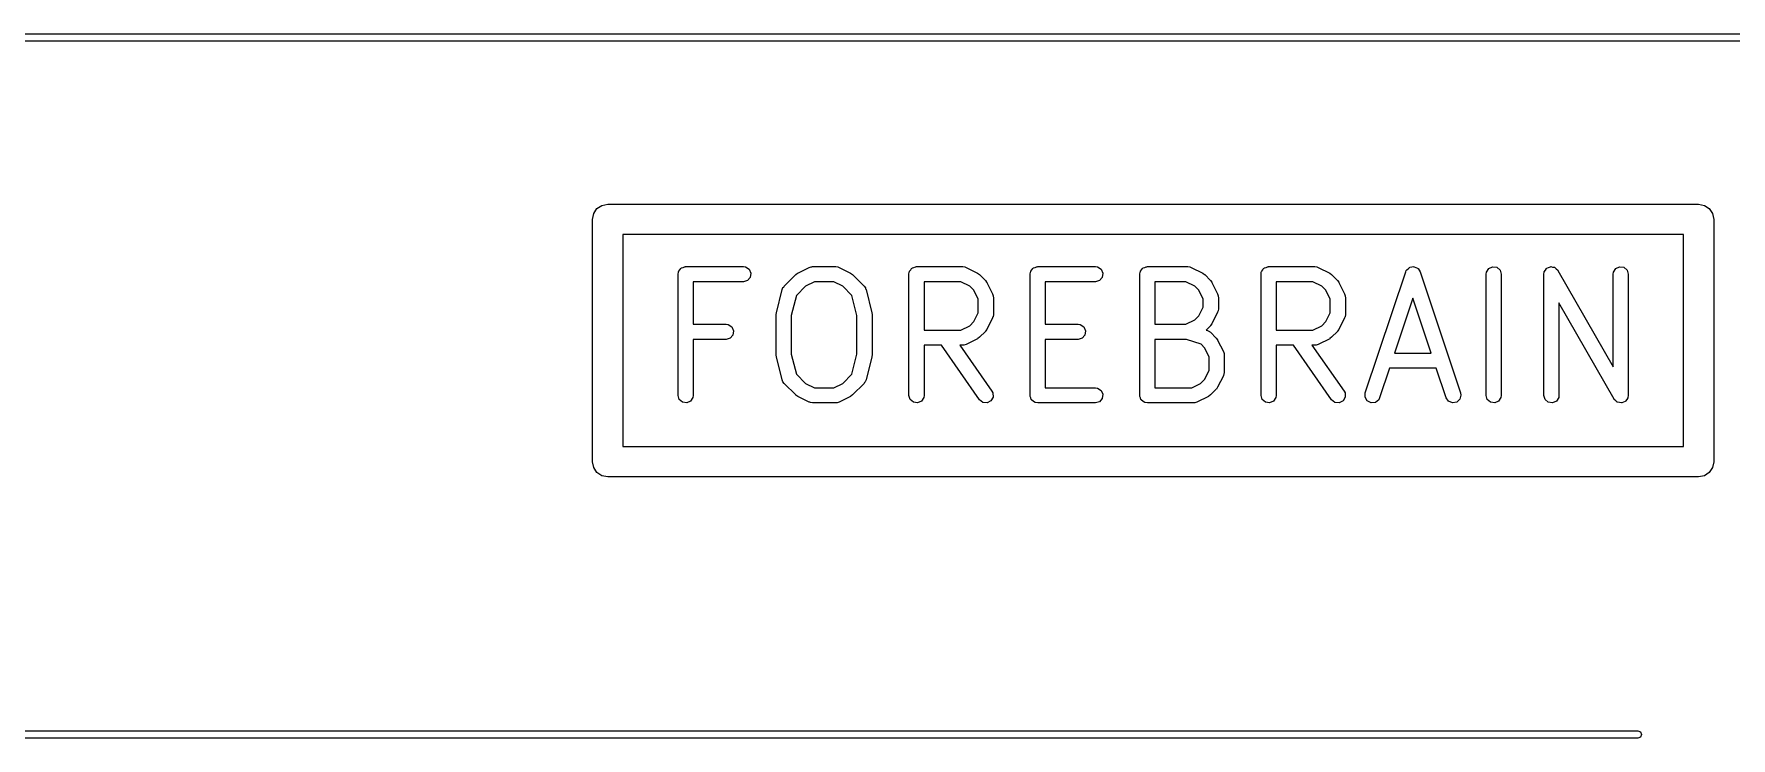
# Model space of a CAD drawing. Extents: x -3.77 to 3.77, y 0.07 to 7.77.
# Drawn here: x -0.727 to 0.375, y 6.553 to 7.01 of the extents above; entities that cross this region are included whole.
import ezdxf

# ---------------------------------------------------------------- set-up
doc = ezdxf.new("R2010")
doc.units = 0
doc.header["$MEASUREMENT"] = 0
doc.layers.add('BLACK', color=7, linetype='CONTINUOUS')

msp = doc.modelspace()

# ---------------------------------------------------------------- linework, layer by layer
at = {"layer": 'BLACK', "linetype": 'CONTINUOUS'}
for p, q in [((-0.846457, 7.01024), (0.846457, 7.01024)), ((0.846457, 7.00551), (-0.846457, 7.00551)), ((-0.364173, 6.88976), (-0.363424, 6.89353)), ((-0.363424, 6.89353), (-0.36129, 6.89672)), ((-0.36129, 6.89672), (-0.358097, 6.89886)), ((-0.358097, 6.89886), (-0.354331, 6.89961)), ((-0.354331, 6.89961), (0.354331, 6.89961)), ((0.354331, 6.89961), (0.358097, 6.89886)), ((0.358097, 6.89886), (0.36129, 6.89672)), ((0.36129, 6.89672), (0.363424, 6.89353)), ((0.363424, 6.89353), (0.364173, 6.88976)), ((-0.364173, 6.73228), (-0.364173, 6.88976)), ((-0.344488, 6.87992), (-0.344488, 6.74213)), ((0.344488, 6.87992), (-0.344488, 6.87992)), ((0.344488, 6.74213), (0.344488, 6.87992)), ((0.364173, 6.88976), (0.364173, 6.73228)), ((-0.307498, 6.85699), (-0.306928, 6.85787)), ((-0.306928, 6.85787), (-0.306604, 6.85802)), ((-0.306604, 6.85802), (-0.306371, 6.85828)), ((-0.306371, 6.85828), (-0.305362, 6.85858)), ((-0.305362, 6.85858), (-0.304405, 6.85902)), ((-0.304405, 6.85902), (-0.304053, 6.85896)), ((-0.304053, 6.85896), (-0.303712, 6.85906)), ((-0.303712, 6.85906), (-0.266217, 6.85906)), ((-0.266217, 6.85906), (-0.264819, 6.85886)), ((-0.264819, 6.85886), (-0.262491, 6.85736)), ((-0.230922, 6.8548), (-0.223423, 6.85854)), ((-0.223423, 6.85854), (-0.222082, 6.85899)), ((-0.222082, 6.85899), (-0.221645, 6.85894)), ((-0.221645, 6.85894), (-0.221222, 6.85906)), ((-0.221222, 6.85906), (-0.206224, 6.85906)), ((-0.206224, 6.85906), (-0.204827, 6.85886)), ((-0.204827, 6.85886), (-0.204457, 6.85862)), ((-0.204457, 6.85862), (-0.204023, 6.85854)), ((-0.204023, 6.85854), (-0.196524, 6.8548)), ((-0.157516, 6.85699), (-0.156946, 6.85787)), ((-0.156946, 6.85787), (-0.156623, 6.85802)), ((-0.156623, 6.85802), (-0.156389, 6.85828)), ((-0.156389, 6.85828), (-0.155381, 6.85858)), ((-0.155381, 6.85858), (-0.154424, 6.85902)), ((-0.154424, 6.85902), (-0.154072, 6.85896)), ((-0.154072, 6.85896), (-0.153731, 6.85906)), ((-0.153731, 6.85906), (-0.123735, 6.85906)), ((-0.123735, 6.85906), (-0.122337, 6.85886)), ((-0.122337, 6.85886), (-0.121967, 6.85862)), ((-0.121967, 6.85862), (-0.121534, 6.85854)), ((-0.121534, 6.85854), (-0.114035, 6.8548)), ((-0.078776, 6.85699), (-0.078206, 6.85787)), ((-0.078206, 6.85787), (-0.077882, 6.85802)), ((-0.077882, 6.85802), (-0.077649, 6.85828)), ((-0.077649, 6.85828), (-0.076641, 6.85858)), ((-0.076641, 6.85858), (-0.075684, 6.85902)), ((-0.075684, 6.85902), (-0.075332, 6.85896)), ((-0.075332, 6.85896), (-0.074991, 6.85906)), ((-0.074991, 6.85906), (-0.037495, 6.85906)), ((-0.037495, 6.85906), (-0.036098, 6.85886)), ((-0.036098, 6.85886), (-0.03377, 6.85736)), ((-0.007535, 6.85699), (-0.006965, 6.85787)), ((-0.006965, 6.85787), (-0.006641, 6.85802)), ((-0.006641, 6.85802), (-0.006408, 6.85828)), ((-0.006408, 6.85828), (-0.0054, 6.85858)), ((-0.0054, 6.85858), (-0.004443, 6.85902)), ((-0.004443, 6.85902), (-0.004091, 6.85896)), ((-0.004091, 6.85896), (-0.00375, 6.85906)), ((-0.00375, 6.85906), (0.022497, 6.85906)), ((0.022497, 6.85906), (0.023895, 6.85886)), ((0.023895, 6.85886), (0.024265, 6.85862)), ((0.024265, 6.85862), (0.024698, 6.85854)), ((0.024698, 6.85854), (0.032197, 6.8548)), ((0.071205, 6.85699), (0.071775, 6.85787)), ((0.071775, 6.85787), (0.072099, 6.85802)), ((0.072099, 6.85802), (0.072332, 6.85828)), ((0.072332, 6.85828), (0.07334, 6.85858)), ((0.07334, 6.85858), (0.074297, 6.85902)), ((0.074297, 6.85902), (0.074649, 6.85896)), ((0.074649, 6.85896), (0.074991, 6.85906)), ((0.074991, 6.85906), (0.104987, 6.85906)), ((0.104987, 6.85906), (0.106385, 6.85886)), ((0.106385, 6.85886), (0.106754, 6.85862)), ((0.106754, 6.85862), (0.107188, 6.85854)), ((0.107188, 6.85854), (0.114687, 6.8548)), ((0.164694, 6.85696), (0.165641, 6.85772)), ((0.165641, 6.85772), (0.16653, 6.85855)), ((0.16653, 6.85855), (0.166712, 6.85858)), ((0.166712, 6.85858), (0.166856, 6.85869)), ((0.166856, 6.85869), (0.168063, 6.85882)), ((0.168063, 6.85882), (0.169257, 6.85904)), ((0.169257, 6.85904), (0.169428, 6.85897)), ((0.169428, 6.85897), (0.169612, 6.85898)), ((0.169612, 6.85898), (0.170696, 6.85844)), ((0.170696, 6.85844), (0.171817, 6.85798)), ((0.171817, 6.85798), (0.171922, 6.85782)), ((0.171922, 6.85782), (0.172087, 6.85774)), ((0.172087, 6.85774), (0.172706, 6.8567)), ((0.216504, 6.85554), (0.218007, 6.85787)), ((0.218007, 6.85787), (0.220529, 6.85902)), ((0.220529, 6.85902), (0.223271, 6.85862)), ((0.223271, 6.85862), (0.225364, 6.8568)), ((0.254817, 6.85681), (0.255502, 6.85787)), ((0.255502, 6.85787), (0.255621, 6.85792)), ((0.255621, 6.85792), (0.255698, 6.85803)), ((0.255698, 6.85803), (0.256874, 6.85849)), ((0.256874, 6.85849), (0.258024, 6.85902)), ((0.258024, 6.85902), (0.258154, 6.859)), ((0.258154, 6.859), (0.258276, 6.85904)), ((0.258276, 6.85904), (0.259516, 6.8588)), ((0.259516, 6.8588), (0.260766, 6.85862)), ((0.260766, 6.85862), (0.260865, 6.85853)), ((0.260865, 6.85853), (0.260994, 6.85851)), ((0.260994, 6.85851), (0.261904, 6.85763)), ((0.261904, 6.85763), (0.262859, 6.8568)), ((0.298993, 6.85554), (0.300496, 6.85787)), ((0.300496, 6.85787), (0.303019, 6.85902)), ((0.303019, 6.85902), (0.305761, 6.85862)), ((0.305761, 6.85862), (0.307853, 6.8568)), ((-0.308633, 6.85414), (-0.308431, 6.85554)), ((-0.308633, 6.7754), (-0.308633, 6.85414)), ((-0.308431, 6.85554), (-0.308238, 6.85584)), ((-0.308238, 6.85584), (-0.308187, 6.85619)), ((-0.308187, 6.85619), (-0.307498, 6.85699)), ((-0.266217, 6.84922), (-0.298791, 6.84922)), ((-0.298791, 6.84922), (-0.298791, 6.82157)), ((-0.263558, 6.85), (-0.266217, 6.84922)), ((-0.261742, 6.85209), (-0.263558, 6.85)), ((-0.262491, 6.85736), (-0.261345, 6.85484)), ((-0.261345, 6.85484), (-0.261742, 6.85209)), ((-0.2397, 6.84637), (-0.232201, 6.85387)), ((-0.232201, 6.85387), (-0.23107, 6.85472)), ((-0.23107, 6.85472), (-0.230985, 6.85474)), ((-0.230985, 6.85474), (-0.230922, 6.8548)), ((-0.220061, 6.84922), (-0.225806, 6.84635)), ((-0.207386, 6.84922), (-0.220061, 6.84922)), ((-0.20164, 6.84635), (-0.207386, 6.84922)), ((-0.196524, 6.8548), (-0.195365, 6.85399)), ((-0.195365, 6.85399), (-0.195321, 6.85391)), ((-0.195321, 6.85391), (-0.195245, 6.85387)), ((-0.195245, 6.85387), (-0.187746, 6.84637)), ((-0.158652, 6.85414), (-0.158449, 6.85554)), ((-0.158652, 6.7754), (-0.158652, 6.85414)), ((-0.158449, 6.85554), (-0.158256, 6.85584)), ((-0.158256, 6.85584), (-0.158205, 6.85619)), ((-0.158205, 6.85619), (-0.157516, 6.85699)), ((-0.14881, 6.84922), (-0.14881, 6.81782)), ((-0.124896, 6.84922), (-0.14881, 6.84922)), ((-0.119151, 6.84635), (-0.124896, 6.84922)), ((-0.114035, 6.8548), (-0.112875, 6.85399)), ((-0.112875, 6.85399), (-0.112831, 6.85391)), ((-0.112831, 6.85391), (-0.112756, 6.85387)), ((-0.112756, 6.85387), (-0.109006, 6.85012)), ((-0.109006, 6.85012), (-0.108161, 6.84899)), ((-0.108161, 6.84899), (-0.108143, 6.84891)), ((-0.108143, 6.84891), (-0.108084, 6.84885)), ((-0.108084, 6.84885), (-0.104335, 6.84135)), ((-0.079912, 6.85414), (-0.079709, 6.85554)), ((-0.079912, 6.7754), (-0.079912, 6.85414)), ((-0.079709, 6.85554), (-0.079516, 6.85584)), ((-0.079516, 6.85584), (-0.079465, 6.85619)), ((-0.079465, 6.85619), (-0.078776, 6.85699)), ((-0.037495, 6.84922), (-0.070069, 6.84922)), ((-0.070069, 6.84922), (-0.070069, 6.82157)), ((-0.034837, 6.85), (-0.037495, 6.84922)), ((-0.033021, 6.85209), (-0.034837, 6.85)), ((-0.03377, 6.85736), (-0.032623, 6.85484)), ((-0.032623, 6.85484), (-0.033021, 6.85209)), ((-0.008671, 6.85414), (-0.008468, 6.85554)), ((-0.008671, 6.7754), (-0.008671, 6.85414)), ((-0.008468, 6.85554), (-0.008275, 6.85584)), ((-0.008275, 6.85584), (-0.008224, 6.85619)), ((-0.008224, 6.85619), (-0.007535, 6.85699)), ((0.001172, 6.84922), (0.001172, 6.82157)), ((0.021335, 6.84922), (0.001172, 6.84922)), ((0.027081, 6.84635), (0.021335, 6.84922)), ((0.032197, 6.8548), (0.033357, 6.85399)), ((0.033357, 6.85399), (0.0334, 6.85391)), ((0.0334, 6.85391), (0.033476, 6.85387)), ((0.033476, 6.85387), (0.037226, 6.85012)), ((0.037226, 6.85012), (0.038071, 6.84899)), ((0.038071, 6.84899), (0.038089, 6.84891)), ((0.038089, 6.84891), (0.038147, 6.84885)), ((0.038147, 6.84885), (0.041897, 6.84135)), ((0.070069, 6.85414), (0.070272, 6.85554)), ((0.070069, 6.7754), (0.070069, 6.85414)), ((0.070272, 6.85554), (0.070465, 6.85584)), ((0.070465, 6.85584), (0.070516, 6.85619)), ((0.070516, 6.85619), (0.071205, 6.85699)), ((0.079912, 6.84922), (0.079912, 6.81782)), ((0.103825, 6.84922), (0.079912, 6.84922)), ((0.109571, 6.84635), (0.103825, 6.84922)), ((0.114687, 6.8548), (0.115846, 6.85399)), ((0.115846, 6.85399), (0.11589, 6.85391)), ((0.11589, 6.85391), (0.115966, 6.85387)), ((0.115966, 6.85387), (0.119715, 6.85012)), ((0.119715, 6.85012), (0.12056, 6.84899)), ((0.12056, 6.84899), (0.120578, 6.84891)), ((0.120578, 6.84891), (0.120637, 6.84885)), ((0.120637, 6.84885), (0.124387, 6.84135)), ((0.137813, 6.77696), (0.16406, 6.8557)), ((0.16406, 6.8557), (0.164455, 6.85649)), ((0.164455, 6.85649), (0.1645, 6.85666)), ((0.1645, 6.85666), (0.164581, 6.85674)), ((0.164581, 6.85674), (0.164694, 6.85696)), ((0.172706, 6.8567), (0.173398, 6.8557)), ((0.173398, 6.8557), (0.199644, 6.77696)), ((0.216301, 6.85414), (0.216504, 6.85554)), ((0.216301, 6.7754), (0.216301, 6.85414)), ((0.225364, 6.8568), (0.226144, 6.85414)), ((0.226144, 6.85414), (0.226144, 6.7754)), ((0.253796, 6.85414), (0.253999, 6.85554)), ((0.253796, 6.7754), (0.253796, 6.85414)), ((0.253999, 6.85554), (0.25407, 6.85565)), ((0.25407, 6.85565), (0.254077, 6.85578)), ((0.254077, 6.85578), (0.254817, 6.85681)), ((0.262859, 6.8568), (0.262896, 6.85668)), ((0.262896, 6.85668), (0.26299, 6.85658)), ((0.26299, 6.85658), (0.298791, 6.79393)), ((0.298791, 6.85414), (0.298993, 6.85554)), ((0.298791, 6.79393), (0.298791, 6.85414)), ((0.307853, 6.8568), (0.308633, 6.85414)), ((0.308633, 6.85414), (0.308633, 6.7754)), ((-0.244744, 6.82909), (-0.240995, 6.84409)), ((-0.240995, 6.84409), (-0.240459, 6.8454)), ((-0.240459, 6.8454), (-0.240001, 6.84582)), ((-0.240001, 6.84582), (-0.2397, 6.84637)), ((-0.231777, 6.84038), (-0.235049, 6.82729)), ((-0.225806, 6.84635), (-0.231777, 6.84038)), ((-0.19567, 6.84038), (-0.20164, 6.84635)), ((-0.192398, 6.82729), (-0.19567, 6.84038)), ((-0.187746, 6.84637), (-0.186901, 6.84524)), ((-0.186901, 6.84524), (-0.186769, 6.84463)), ((-0.186769, 6.84463), (-0.186452, 6.84409)), ((-0.186452, 6.84409), (-0.182702, 6.82909)), ((-0.116531, 6.84373), (-0.119151, 6.84635)), ((-0.113658, 6.83798), (-0.116531, 6.84373)), ((-0.113658, 6.82906), (-0.113658, 6.83798)), ((-0.104335, 6.84135), (-0.103891, 6.84001)), ((-0.103891, 6.84001), (-0.103939, 6.83957)), ((-0.103939, 6.83957), (-0.103815, 6.83915)), ((-0.103815, 6.83915), (-0.103815, 6.8279)), ((0.029701, 6.84373), (0.027081, 6.84635)), ((0.032574, 6.83798), (0.029701, 6.84373)), ((0.032574, 6.83281), (0.032574, 6.83798)), ((0.041897, 6.84135), (0.042341, 6.84001)), ((0.042341, 6.84001), (0.042293, 6.83957)), ((0.042293, 6.83957), (0.042417, 6.83915)), ((0.042417, 6.83915), (0.042417, 6.83165)), ((0.112191, 6.84373), (0.109571, 6.84635)), ((0.115064, 6.83798), (0.112191, 6.84373)), ((0.115064, 6.82906), (0.115064, 6.83798)), ((0.124387, 6.84135), (0.124831, 6.84001)), ((0.124831, 6.84001), (0.124782, 6.83957)), ((0.124782, 6.83957), (0.124906, 6.83915)), ((0.124906, 6.83915), (0.124906, 6.8279)), ((0.168729, 6.83858), (0.156809, 6.80282)), ((0.180649, 6.80282), (0.168729, 6.83858)), ((0.299439, 6.77296), (0.263639, 6.83561)), ((0.263639, 6.83561), (0.263639, 6.7754)), ((-0.244891, 6.8279), (-0.244739, 6.82895)), ((-0.244891, 6.80165), (-0.244891, 6.8279)), ((-0.244739, 6.82895), (-0.244744, 6.82909)), ((-0.235049, 6.82729), (-0.235049, 6.80226)), ((-0.192398, 6.80226), (-0.192398, 6.82729)), ((-0.182702, 6.82909), (-0.182595, 6.82803)), ((-0.182595, 6.82803), (-0.182555, 6.8279)), ((-0.182555, 6.8279), (-0.182555, 6.80165)), ((-0.116531, 6.82331), (-0.113658, 6.82906)), ((-0.104335, 6.8257), (-0.108084, 6.8182)), ((-0.104257, 6.82613), (-0.104335, 6.8257)), ((-0.104018, 6.8265), (-0.104257, 6.82613)), ((-0.103815, 6.8279), (-0.104018, 6.8265)), ((0.021335, 6.82157), (0.027081, 6.82444)), ((0.027081, 6.82444), (0.029701, 6.82706)), ((0.029701, 6.82706), (0.032574, 6.83281)), ((0.041897, 6.82945), (0.038147, 6.82195)), ((0.041975, 6.82988), (0.041897, 6.82945)), ((0.042214, 6.83025), (0.041975, 6.82988)), ((0.042417, 6.83165), (0.042214, 6.83025)), ((0.112191, 6.82331), (0.115064, 6.82906)), ((0.124387, 6.8257), (0.120637, 6.8182)), ((0.124465, 6.82613), (0.124387, 6.8257)), ((0.124704, 6.8265), (0.124465, 6.82613)), ((0.124906, 6.8279), (0.124704, 6.8265)), ((-0.298791, 6.82157), (-0.277465, 6.82157)), ((-0.277465, 6.82157), (-0.276068, 6.82137)), ((-0.276068, 6.82137), (-0.27374, 6.81986)), ((-0.272991, 6.8146), (-0.274807, 6.81251)), ((-0.27374, 6.81986), (-0.272593, 6.81734)), ((-0.272593, 6.81734), (-0.272991, 6.8146)), ((-0.14881, 6.81782), (-0.124896, 6.81782)), ((-0.124896, 6.81782), (-0.119151, 6.82069)), ((-0.119151, 6.82069), (-0.116531, 6.82331)), ((-0.109006, 6.81692), (-0.112756, 6.81317)), ((-0.108965, 6.81699), (-0.109006, 6.81692)), ((-0.108891, 6.81704), (-0.108965, 6.81699)), ((-0.108084, 6.8182), (-0.108891, 6.81704)), ((-0.070069, 6.82157), (-0.048744, 6.82157)), ((-0.048744, 6.82157), (-0.047346, 6.82137)), ((-0.047346, 6.82137), (-0.045019, 6.81986)), ((-0.044269, 6.8146), (-0.046085, 6.81251)), ((-0.045019, 6.81986), (-0.043872, 6.81734)), ((-0.043872, 6.81734), (-0.044269, 6.8146)), ((0.001172, 6.82157), (0.021335, 6.82157)), ((0.037226, 6.82067), (0.03442, 6.81786)), ((0.03442, 6.81786), (0.035302, 6.81757)), ((0.035302, 6.81757), (0.036564, 6.81693)), ((0.036564, 6.81693), (0.036839, 6.81659)), ((0.036839, 6.81659), (0.037226, 6.81638)), ((0.037267, 6.82074), (0.037226, 6.82067)), ((0.037226, 6.81638), (0.040975, 6.81263)), ((0.037341, 6.82079), (0.037267, 6.82074)), ((0.038147, 6.82195), (0.037341, 6.82079)), ((0.079912, 6.81782), (0.103825, 6.81782)), ((0.103825, 6.81782), (0.109571, 6.82069)), ((0.109571, 6.82069), (0.112191, 6.82331)), ((0.119715, 6.81692), (0.115966, 6.81317)), ((0.119757, 6.81699), (0.119715, 6.81692)), ((0.119831, 6.81704), (0.119757, 6.81699)), ((0.120637, 6.8182), (0.119831, 6.81704)), ((-0.277465, 6.81173), (-0.298791, 6.81173)), ((-0.298791, 6.81173), (-0.298791, 6.7754)), ((-0.274807, 6.81251), (-0.277465, 6.81173)), ((-0.137545, 6.80798), (-0.14881, 6.80798)), ((-0.14881, 6.80798), (-0.14881, 6.7754)), ((-0.112768, 6.77258), (-0.137545, 6.80798)), ((-0.123735, 6.80798), (-0.125531, 6.80798)), ((-0.125531, 6.80798), (-0.104705, 6.77823)), ((-0.123312, 6.8081), (-0.123735, 6.80798)), ((-0.122875, 6.80805), (-0.123312, 6.8081)), ((-0.121534, 6.8085), (-0.122875, 6.80805)), ((-0.114035, 6.81225), (-0.121534, 6.8085)), ((-0.113971, 6.8123), (-0.114035, 6.81225)), ((-0.113887, 6.81232), (-0.113971, 6.8123)), ((-0.112756, 6.81317), (-0.113887, 6.81232)), ((-0.048744, 6.81173), (-0.070069, 6.81173)), ((-0.070069, 6.81173), (-0.070069, 6.78032)), ((-0.046085, 6.81251), (-0.048744, 6.81173)), ((0.001172, 6.81173), (0.001172, 6.78032)), ((0.021699, 6.81173), (0.001172, 6.81173)), ((0.031087, 6.8086), (0.021699, 6.81173)), ((0.033451, 6.80623), (0.031087, 6.8086)), ((0.036324, 6.80049), (0.033451, 6.80623)), ((0.040975, 6.81263), (0.04182, 6.8115)), ((0.04182, 6.8115), (0.041838, 6.81141)), ((0.041838, 6.81141), (0.041897, 6.81135)), ((0.041897, 6.81135), (0.045646, 6.80385)), ((0.045646, 6.80385), (0.04609, 6.80251)), ((0.04609, 6.80251), (0.046042, 6.80207)), ((0.091176, 6.80798), (0.079912, 6.80798)), ((0.079912, 6.80798), (0.079912, 6.7754)), ((0.115953, 6.77258), (0.091176, 6.80798)), ((0.104987, 6.80798), (0.10319, 6.80798)), ((0.10319, 6.80798), (0.124017, 6.77823)), ((0.105409, 6.8081), (0.104987, 6.80798)), ((0.105847, 6.80805), (0.105409, 6.8081)), ((0.107188, 6.8085), (0.105847, 6.80805)), ((0.114687, 6.81225), (0.107188, 6.8085)), ((0.11475, 6.8123), (0.114687, 6.81225)), ((0.114834, 6.81232), (0.11475, 6.8123)), ((0.115966, 6.81317), (0.114834, 6.81232)), ((0.156809, 6.80282), (0.180649, 6.80282)), ((-0.244852, 6.80151), (-0.244891, 6.80165)), ((-0.244744, 6.80046), (-0.244852, 6.80151)), ((-0.240995, 6.78546), (-0.244744, 6.80046)), ((-0.235049, 6.80226), (-0.231777, 6.78917)), ((-0.19567, 6.78917), (-0.192398, 6.80226)), ((-0.182702, 6.80046), (-0.186452, 6.78546)), ((-0.182555, 6.80165), (-0.182708, 6.8006)), ((-0.182708, 6.8006), (-0.182702, 6.80046)), ((0.033451, 6.78582), (0.036324, 6.79156)), ((0.036324, 6.79156), (0.036324, 6.80049)), ((0.046042, 6.80207), (0.046166, 6.80165)), ((0.046166, 6.80165), (0.046166, 6.7904)), ((0.153528, 6.79298), (0.147151, 6.77385)), ((0.18393, 6.79298), (0.153528, 6.79298)), ((0.190307, 6.77385), (0.18393, 6.79298)), ((-0.240677, 6.78492), (-0.240995, 6.78546)), ((-0.240545, 6.7843), (-0.240677, 6.78492)), ((-0.2397, 6.78317), (-0.240545, 6.7843)), ((-0.232201, 6.77567), (-0.2397, 6.78317)), ((-0.231777, 6.78917), (-0.225806, 6.7832)), ((-0.225806, 6.7832), (-0.220061, 6.78032)), ((-0.220061, 6.78032), (-0.207386, 6.78032)), ((-0.207386, 6.78032), (-0.20164, 6.7832)), ((-0.20164, 6.7832), (-0.19567, 6.78917)), ((-0.187746, 6.78317), (-0.195245, 6.77567)), ((-0.187445, 6.78372), (-0.187746, 6.78317)), ((-0.186987, 6.78415), (-0.187445, 6.78372)), ((-0.186452, 6.78546), (-0.186987, 6.78415)), ((-0.070069, 6.78032), (-0.037495, 6.78032)), ((-0.037495, 6.78032), (-0.036098, 6.78012)), ((0.001172, 6.78032), (0.025085, 6.78032)), ((0.025085, 6.78032), (0.030831, 6.7832)), ((0.030831, 6.7832), (0.033451, 6.78582)), ((0.041897, 6.7807), (0.041091, 6.77954)), ((0.045646, 6.7882), (0.041897, 6.7807)), ((0.045725, 6.78863), (0.045646, 6.7882)), ((0.045963, 6.789), (0.045725, 6.78863)), ((0.046166, 6.7904), (0.045963, 6.789)), ((-0.307853, 6.77274), (-0.308633, 6.7754)), ((-0.305761, 6.77093), (-0.307853, 6.77274)), ((-0.303019, 6.77053), (-0.305761, 6.77093)), ((-0.300496, 6.77168), (-0.303019, 6.77053)), ((-0.298993, 6.77401), (-0.300496, 6.77168)), ((-0.298791, 6.7754), (-0.298993, 6.77401)), ((-0.232126, 6.77563), (-0.232201, 6.77567)), ((-0.232082, 6.77556), (-0.232126, 6.77563)), ((-0.230922, 6.77475), (-0.232082, 6.77556)), ((-0.223423, 6.771), (-0.230922, 6.77475)), ((-0.22299, 6.77092), (-0.223423, 6.771)), ((-0.22262, 6.77068), (-0.22299, 6.77092)), ((-0.221222, 6.77048), (-0.22262, 6.77068)), ((-0.206224, 6.77048), (-0.221222, 6.77048)), ((-0.205802, 6.77061), (-0.206224, 6.77048)), ((-0.205364, 6.77056), (-0.205802, 6.77061)), ((-0.204023, 6.771), (-0.205364, 6.77056)), ((-0.196524, 6.77475), (-0.204023, 6.771)), ((-0.196461, 6.77481), (-0.196524, 6.77475)), ((-0.196377, 6.77483), (-0.196461, 6.77481)), ((-0.195245, 6.77567), (-0.196377, 6.77483)), ((-0.157872, 6.77274), (-0.158652, 6.7754)), ((-0.155779, 6.77093), (-0.157872, 6.77274)), ((-0.153037, 6.77053), (-0.155779, 6.77093)), ((-0.150515, 6.77168), (-0.153037, 6.77053)), ((-0.149012, 6.77401), (-0.150515, 6.77168)), ((-0.14881, 6.7754), (-0.149012, 6.77401)), ((-0.110604, 6.77085), (-0.112768, 6.77258)), ((-0.107849, 6.77056), (-0.110604, 6.77085)), ((-0.105374, 6.77181), (-0.107849, 6.77056)), ((-0.103966, 6.7742), (-0.105374, 6.77181)), ((-0.104705, 6.77823), (-0.104069, 6.77696)), ((-0.104069, 6.77696), (-0.103966, 6.7742)), ((-0.079812, 6.77506), (-0.079912, 6.7754)), ((-0.079863, 6.77471), (-0.079812, 6.77506)), ((-0.079428, 6.77375), (-0.079863, 6.77471)), ((-0.079132, 6.77274), (-0.079428, 6.77375)), ((-0.078863, 6.77251), (-0.079132, 6.77274)), ((-0.078716, 6.77219), (-0.078863, 6.77251)), ((-0.077833, 6.77162), (-0.078716, 6.77219)), ((-0.077039, 6.77093), (-0.077833, 6.77162)), ((-0.076687, 6.77088), (-0.077039, 6.77093)), ((-0.076388, 6.77068), (-0.076687, 6.77088)), ((-0.074991, 6.77048), (-0.076388, 6.77068)), ((-0.037495, 6.77048), (-0.074991, 6.77048)), ((-0.034837, 6.77126), (-0.037495, 6.77048)), ((-0.036098, 6.78012), (-0.03377, 6.77862)), ((-0.033021, 6.77335), (-0.034837, 6.77126)), ((-0.03377, 6.77862), (-0.032623, 6.7761)), ((-0.032623, 6.7761), (-0.033021, 6.77335)), ((-0.008571, 6.77506), (-0.008671, 6.7754)), ((-0.008622, 6.77471), (-0.008571, 6.77506)), ((-0.008187, 6.77375), (-0.008622, 6.77471)), ((-0.007891, 6.77274), (-0.008187, 6.77375)), ((-0.007622, 6.77251), (-0.007891, 6.77274)), ((-0.007475, 6.77219), (-0.007622, 6.77251)), ((-0.006592, 6.77162), (-0.007475, 6.77219)), ((-0.005798, 6.77093), (-0.006592, 6.77162)), ((-0.005446, 6.77088), (-0.005798, 6.77093)), ((-0.005147, 6.77068), (-0.005446, 6.77088)), ((-0.00375, 6.77048), (-0.005147, 6.77068)), ((0.026247, 6.77048), (-0.00375, 6.77048)), ((0.026669, 6.77061), (0.026247, 6.77048)), ((0.027107, 6.77056), (0.026669, 6.77061)), ((0.028448, 6.771), (0.027107, 6.77056)), ((0.035947, 6.77475), (0.028448, 6.771)), ((0.03601, 6.77481), (0.035947, 6.77475)), ((0.036094, 6.77483), (0.03601, 6.77481)), ((0.037226, 6.77567), (0.036094, 6.77483)), ((0.040975, 6.77942), (0.037226, 6.77567)), ((0.041016, 6.7795), (0.040975, 6.77942)), ((0.041091, 6.77954), (0.041016, 6.7795)), ((0.070849, 6.77274), (0.070069, 6.7754)), ((0.072942, 6.77093), (0.070849, 6.77274)), ((0.075684, 6.77053), (0.072942, 6.77093)), ((0.078206, 6.77168), (0.075684, 6.77053)), ((0.079709, 6.77401), (0.078206, 6.77168)), ((0.079912, 6.7754), (0.079709, 6.77401)), ((0.118117, 6.77085), (0.115953, 6.77258)), ((0.120873, 6.77056), (0.118117, 6.77085)), ((0.123347, 6.77181), (0.120873, 6.77056)), ((0.124756, 6.7742), (0.123347, 6.77181)), ((0.124017, 6.77823), (0.124652, 6.77696)), ((0.124652, 6.77696), (0.124756, 6.7742)), ((0.137713, 6.77419), (0.137813, 6.77696)), ((0.139124, 6.77181), (0.137713, 6.77419)), ((0.141599, 6.77056), (0.139124, 6.77181)), ((0.144355, 6.77085), (0.141599, 6.77056)), ((0.146517, 6.77258), (0.144355, 6.77085)), ((0.147151, 6.77385), (0.146517, 6.77258)), ((0.191888, 6.77157), (0.190307, 6.77385)), ((0.194447, 6.77051), (0.191888, 6.77157)), ((0.197174, 6.771), (0.194447, 6.77051)), ((0.199204, 6.77289), (0.197174, 6.771)), ((0.199894, 6.77557), (0.199204, 6.77289)), ((0.199644, 6.77696), (0.199894, 6.77557)), ((0.217081, 6.77274), (0.216301, 6.7754)), ((0.219174, 6.77093), (0.217081, 6.77274)), ((0.221916, 6.77053), (0.219174, 6.77093)), ((0.224438, 6.77168), (0.221916, 6.77053)), ((0.225941, 6.77401), (0.224438, 6.77168)), ((0.226144, 6.7754), (0.225941, 6.77401)), ((0.254576, 6.77274), (0.253796, 6.7754)), ((0.256669, 6.77093), (0.254576, 6.77274)), ((0.259411, 6.77053), (0.256669, 6.77093)), ((0.261933, 6.77168), (0.259411, 6.77053)), ((0.263436, 6.77401), (0.261933, 6.77168)), ((0.263639, 6.7754), (0.263436, 6.77401)), ((0.299534, 6.77287), (0.299439, 6.77296)), ((0.299571, 6.77274), (0.299534, 6.77287)), ((0.300525, 6.77192), (0.299571, 6.77274)), ((0.301435, 6.77104), (0.300525, 6.77192)), ((0.301564, 6.77101), (0.301435, 6.77104)), ((0.301663, 6.77093), (0.301564, 6.77101)), ((0.302914, 6.77075), (0.301663, 6.77093)), ((0.304153, 6.7705), (0.302914, 6.77075)), ((0.304276, 6.77055), (0.304153, 6.7705)), ((0.304405, 6.77053), (0.304276, 6.77055)), ((0.305555, 6.77105), (0.304405, 6.77053)), ((0.306731, 6.77152), (0.305555, 6.77105)), ((0.306808, 6.77162), (0.306731, 6.77152)), ((0.306928, 6.77168), (0.306808, 6.77162)), ((0.307613, 6.77274), (0.306928, 6.77168)), ((0.308352, 6.77376), (0.307613, 6.77274)), ((0.308359, 6.7739), (0.308352, 6.77376)), ((0.308431, 6.77401), (0.308359, 6.7739)), ((0.308633, 6.7754), (0.308431, 6.77401)), ((-0.344488, 6.74213), (0.344488, 6.74213)), ((-0.363424, 6.72852), (-0.364173, 6.73228)), ((-0.36129, 6.72532), (-0.363424, 6.72852)), ((-0.358097, 6.72319), (-0.36129, 6.72532)), ((0.36129, 6.72532), (0.358097, 6.72319)), ((0.363424, 6.72852), (0.36129, 6.72532)), ((0.364173, 6.73228), (0.363424, 6.72852)), ((-0.354331, 6.72244), (-0.358097, 6.72319)), ((0.354331, 6.72244), (-0.354331, 6.72244)), ((0.358097, 6.72319), (0.354331, 6.72244)), ((-0.962205, 6.55748), (0.314961, 6.55748)), ((0.314961, 6.55276), (-0.962205, 6.55276)), ((0.314961, 6.55748), (0.316631, 6.55679)), ((0.316631, 6.55345), (0.314961, 6.55276)), ((0.316631, 6.55679), (0.317323, 6.55512)), ((0.317323, 6.55512), (0.316631, 6.55345))]:
    msp.add_line(p, q, dxfattribs=at)

doc.saveas('drawing.dxf')
